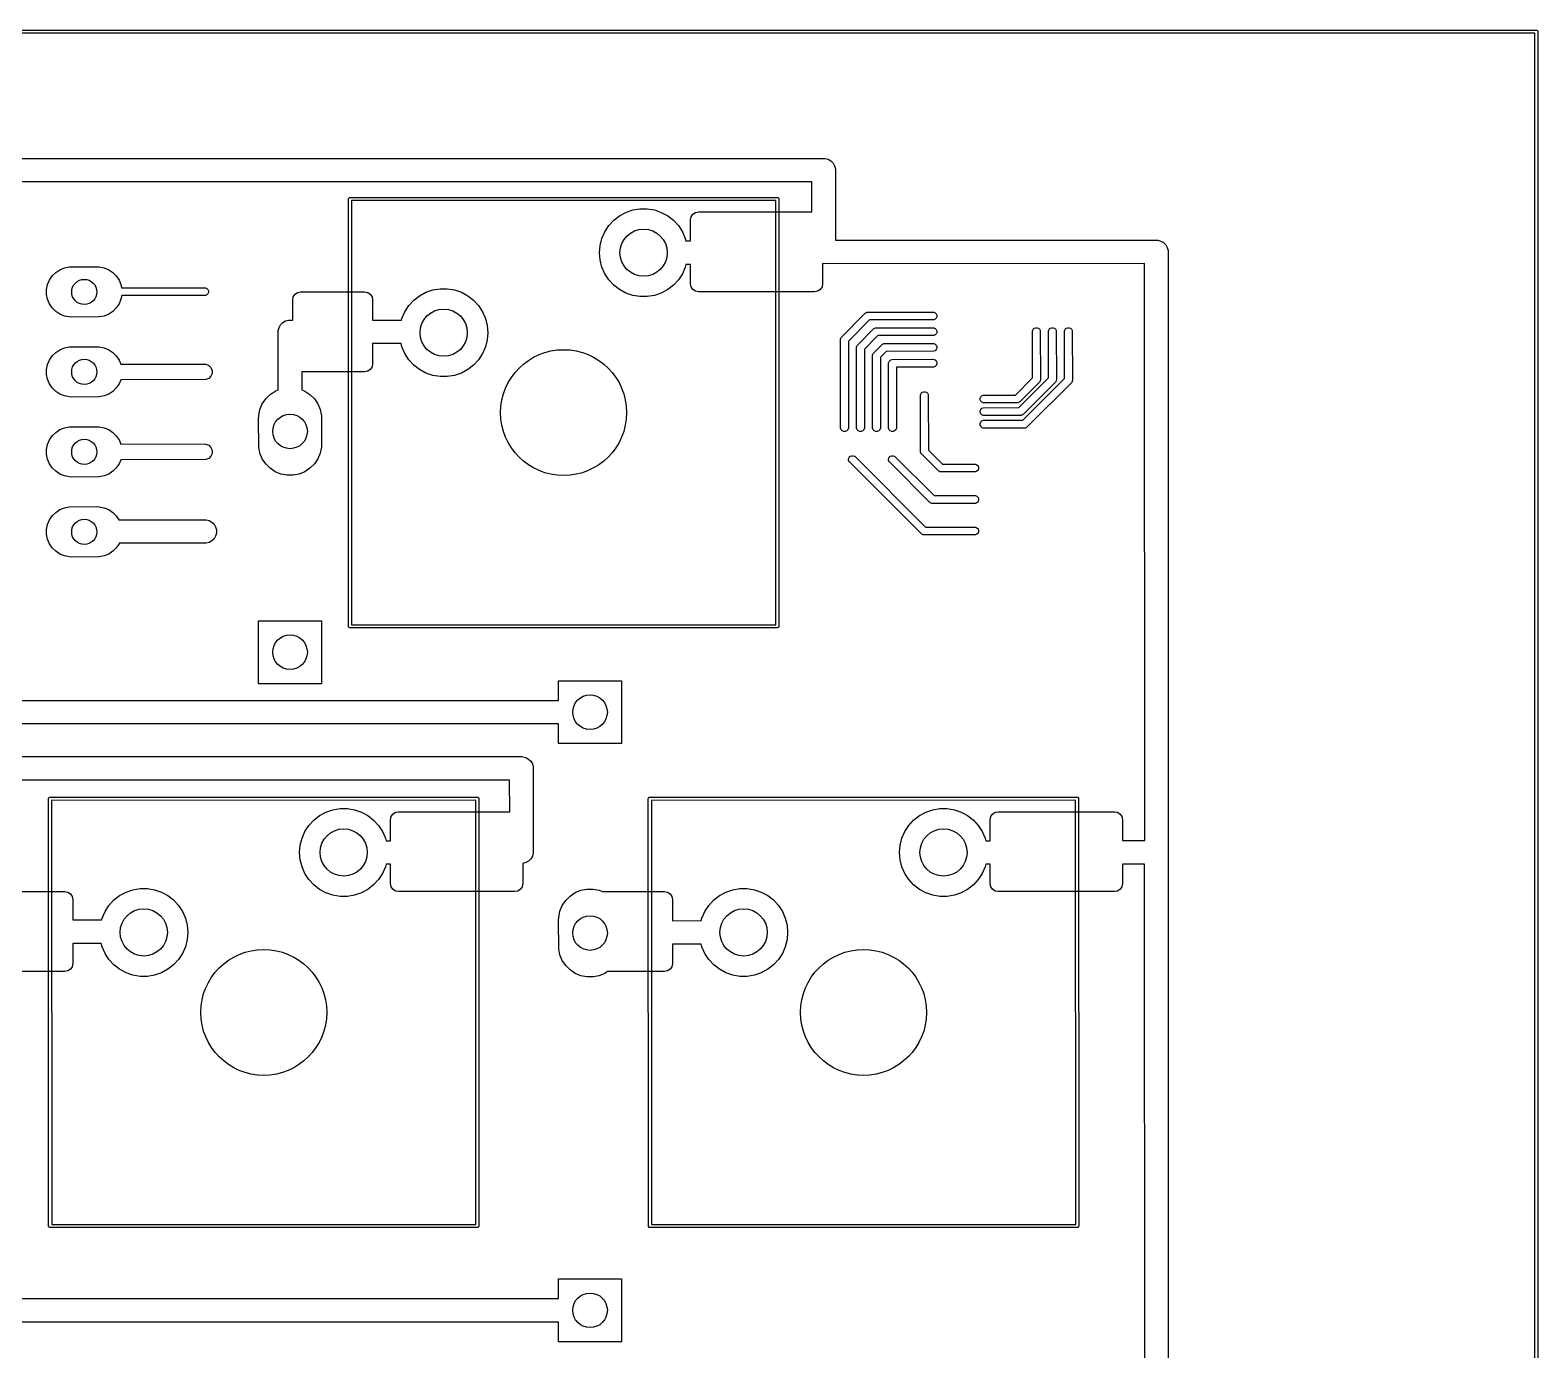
# Model space of a CAD drawing. Extents: x 12 to 499, y -206 to -17.
# Drawn here: x 451.4 to 499.29, y -58.76 to -16.84 of the extents above; entities that cross this region are included whole.
import ezdxf

# ---------------------------------------------------------------- set-up
doc = ezdxf.new("R2010")
doc.units = 0
doc.layers.add('BLACK', color=7, linetype='CONTINUOUS')

msp = doc.modelspace()

# ---------------------------------------------------------------- linework, layer by layer
at = {"layer": 'BLACK', "linetype": 'CONTINUOUS'}
for p, q in [((11.980866, -16.844806), (499.237, -16.841)), ((499.187, -16.937194), (12.046195, -16.940999)), ((499.190804, -206.25), (499.187, -16.937194)), ((499.237, -16.841), (499.256134, -16.844806)), ((499.256134, -16.844806), (499.283194, -16.871866)), ((499.283194, -16.871866), (499.287, -206.3)), ((438.457111, -20.918208), (476.606058, -20.915)), ((476.606058, -20.915), (476.655005, -20.918208)), ((476.655005, -20.918208), (476.749564, -20.943545)), ((476.749564, -20.943545), (476.834344, -20.992492)), ((476.834344, -20.992492), (476.903566, -21.061714)), ((476.903566, -21.061714), (476.952513, -21.146494)), ((476.952513, -21.146494), (476.97785, -21.241053)), ((476.97785, -21.241053), (476.980606, -23.51308)), ((476.231509, -21.661827), (438.878363, -21.664968)), ((476.232666, -22.615), (476.231509, -21.661827)), ((461.51094, -22.205), (461.514746, -22.185866)), ((461.514746, -35.794134), (461.51094, -22.205)), ((461.514746, -22.185866), (461.541806, -22.158806)), ((461.541806, -22.158806), (475.13094, -22.155)), ((475.080952, -22.251213), (461.607153, -22.254987)), ((461.607153, -22.254987), (461.610927, -35.728786)), ((475.084726, -35.725012), (475.080952, -22.251213)), ((475.13094, -22.155), (475.150074, -22.158806)), ((475.150074, -22.158806), (475.177134, -22.185866)), ((475.177134, -22.185866), (475.18094, -35.775)), ((469.781143, -23.050102), (469.937746, -22.879987)), ((469.937746, -22.879987), (470.120213, -22.737967)), ((470.120213, -22.737967), (470.323566, -22.627917)), ((470.323566, -22.627917), (470.54226, -22.55284)), ((470.54226, -22.55284), (470.770329, -22.514782)), ((470.770329, -22.514782), (471.001551, -22.514782)), ((471.001551, -22.514782), (471.22962, -22.55284)), ((471.22962, -22.55284), (471.448314, -22.627917)), ((471.448314, -22.627917), (471.651667, -22.737967)), ((471.651667, -22.737967), (471.834134, -22.879987)), ((471.834134, -22.879987), (471.990737, -23.050102)), ((472.37194, -22.869), (472.391275, -22.771798)), ((472.37194, -23.536853), (472.37194, -22.869)), ((472.391275, -22.771798), (472.446335, -22.689395)), ((472.446335, -22.689395), (472.528738, -22.634335)), ((472.528738, -22.634335), (472.62594, -22.615)), ((472.62594, -22.615), (476.232666, -22.615)), ((469.505034, -23.679568), (469.561796, -23.455421)), ((469.561796, -23.455421), (469.654677, -23.243674)), ((469.654677, -23.243674), (469.781143, -23.050102)), ((471.990737, -23.050102), (472.117203, -23.243674)), ((472.117203, -23.243674), (472.210084, -23.455421)), ((472.210084, -23.455421), (472.230737, -23.536977)), ((469.48594, -23.91), (469.505034, -23.679568)), ((469.505034, -24.140432), (469.48594, -23.91)), ((472.230737, -23.536977), (472.37194, -23.536853)), ((476.980606, -23.51308), (487.172, -23.51)), ((487.172, -23.51), (487.220947, -23.513208)), ((487.220947, -23.513208), (487.315506, -23.538545)), ((487.315506, -23.538545), (487.400286, -23.587492)), ((487.400286, -23.587492), (487.469508, -23.656714)), ((487.469508, -23.656714), (487.518455, -23.741494)), ((487.518455, -23.741494), (487.543792, -23.836053)), ((487.543792, -23.836053), (487.547, -42.96)), ((452.343883, -24.450463), (452.488772, -24.390448)), ((452.488772, -24.390448), (452.642586, -24.359852)), ((452.642586, -24.359852), (453.521, -24.356)), ((453.521, -24.356), (453.599414, -24.359852)), ((453.599414, -24.359852), (453.753228, -24.390448)), ((453.753228, -24.390448), (453.898117, -24.450463)), ((469.561796, -24.364579), (469.505034, -24.140432)), ((469.654677, -24.576326), (469.561796, -24.364579)), ((472.210084, -24.364579), (472.117203, -24.576326)), ((472.230536, -24.283813), (472.210084, -24.364579)), ((472.37194, -24.283688), (472.230536, -24.283813)), ((472.37194, -24.901), (472.37194, -24.283688)), ((476.606058, -24.26), (476.57194, -24.257763)), ((476.57194, -24.257763), (476.57194, -24.901)), ((486.797062, -24.25692), (476.606058, -24.26)), ((486.800136, -42.585175), (486.797062, -24.25692)), ((451.955448, -24.923772), (452.015463, -24.778883)), ((452.015463, -24.778883), (452.102592, -24.648485)), ((452.102592, -24.648485), (452.213485, -24.537592)), ((452.213485, -24.537592), (452.343883, -24.450463)), ((453.898117, -24.450463), (454.028515, -24.537592)), ((454.028515, -24.537592), (454.139408, -24.648485)), ((454.139408, -24.648485), (454.226537, -24.778883)), ((454.226537, -24.778883), (454.286552, -24.923772)), ((469.781143, -24.769898), (469.654677, -24.576326)), ((469.937746, -24.940013), (469.781143, -24.769898)), ((471.990737, -24.769898), (471.834134, -24.940013)), ((472.117203, -24.576326), (471.990737, -24.769898)), ((451.924852, -25.077586), (451.955448, -24.923772)), ((451.924852, -25.234414), (451.924852, -25.077586)), ((451.955448, -25.388228), (451.924852, -25.234414)), ((454.286552, -24.923772), (454.30622, -25.022651)), ((454.310017, -25.270262), (454.286552, -25.388228)), ((454.30622, -25.022651), (456.946, -25.021)), ((456.970386, -25.268598), (454.310017, -25.270262)), ((456.946, -25.021), (456.970386, -25.023402)), ((456.970386, -25.023402), (457.015446, -25.042066)), ((457.015446, -25.249934), (456.970386, -25.268598)), ((457.015446, -25.042066), (457.049934, -25.076554)), ((457.049934, -25.215446), (457.015446, -25.249934)), ((457.049934, -25.076554), (457.068598, -25.121614)), ((457.068598, -25.170386), (457.049934, -25.215446)), ((457.068598, -25.121614), (457.068598, -25.170386)), ((459.73994, -25.409), (459.759275, -25.311798)), ((459.759275, -25.311798), (459.814335, -25.229395)), ((459.814335, -25.229395), (459.896738, -25.174335)), ((459.896738, -25.174335), (459.99394, -25.155)), ((459.99394, -25.155), (462.02594, -25.155)), ((462.02594, -25.155), (462.123142, -25.174335)), ((462.123142, -25.174335), (462.205545, -25.229395)), ((462.205545, -25.229395), (462.260605, -25.311798)), ((462.260605, -25.311798), (462.27994, -25.409)), ((463.587746, -25.419987), (463.770213, -25.277967)), ((463.770213, -25.277967), (463.973566, -25.167917)), ((463.973566, -25.167917), (464.19226, -25.09284)), ((464.19226, -25.09284), (464.420329, -25.054782)), ((464.420329, -25.054782), (464.651551, -25.054782)), ((464.651551, -25.054782), (464.87962, -25.09284)), ((464.87962, -25.09284), (465.098314, -25.167917)), ((465.098314, -25.167917), (465.301667, -25.277967)), ((465.301667, -25.277967), (465.484134, -25.419987)), ((470.120213, -25.082033), (469.937746, -24.940013)), ((470.323566, -25.192083), (470.120213, -25.082033)), ((470.54226, -25.26716), (470.323566, -25.192083)), ((470.770329, -25.305218), (470.54226, -25.26716)), ((471.001551, -25.305218), (470.770329, -25.305218)), ((471.22962, -25.26716), (471.001551, -25.305218)), ((471.448314, -25.192083), (471.22962, -25.26716)), ((471.651667, -25.082033), (471.448314, -25.192083)), ((471.834134, -24.940013), (471.651667, -25.082033)), ((472.391275, -24.998202), (472.37194, -24.901)), ((472.446335, -25.080605), (472.391275, -24.998202)), ((472.528738, -25.135665), (472.446335, -25.080605)), ((472.62594, -25.155), (472.528738, -25.135665)), ((476.31794, -25.155), (472.62594, -25.155)), ((476.415142, -25.135665), (476.31794, -25.155)), ((476.497545, -25.080605), (476.415142, -25.135665)), ((476.552605, -24.998202), (476.497545, -25.080605)), ((476.57194, -24.901), (476.552605, -24.998202)), ((452.015463, -25.533117), (451.955448, -25.388228)), ((452.102592, -25.663515), (452.015463, -25.533117)), ((452.213485, -25.774408), (452.102592, -25.663515)), ((452.343883, -25.861537), (452.213485, -25.774408)), ((454.028515, -25.774408), (453.898117, -25.861537)), ((454.139408, -25.663515), (454.028515, -25.774408)), ((454.226537, -25.533117), (454.139408, -25.663515)), ((454.286552, -25.388228), (454.226537, -25.533117)), ((459.73994, -26.052904), (459.73994, -25.409)), ((462.27994, -25.409), (462.27994, -26.052024)), ((463.211796, -25.995421), (463.304677, -25.783674)), ((463.304677, -25.783674), (463.431143, -25.590102)), ((463.431143, -25.590102), (463.587746, -25.419987)), ((465.484134, -25.419987), (465.640737, -25.590102)), ((465.640737, -25.590102), (465.767203, -25.783674)), ((465.767203, -25.783674), (465.860084, -25.995421)), ((477.162292, -26.600327), (477.927612, -25.831612)), ((477.927612, -25.831612), (477.946548, -25.816071)), ((477.946548, -25.816071), (477.946554, -25.816066)), ((477.946554, -25.816066), (477.978415, -25.802868)), ((477.978415, -25.802868), (477.991613, -25.797402)), ((477.991613, -25.797402), (477.991614, -25.797402)), ((477.991614, -25.797402), (480.076, -25.795)), ((480.076, -25.795), (480.100386, -25.797402)), ((480.100386, -25.797402), (480.145446, -25.816066)), ((480.145446, -25.816066), (480.179934, -25.850554)), ((480.179934, -25.850554), (480.198598, -25.895614)), ((452.488772, -25.921552), (452.343883, -25.861537)), ((452.642586, -25.952148), (452.488772, -25.921552)), ((452.721, -25.956), (452.642586, -25.952148)), ((453.599414, -25.952148), (452.721, -25.956)), ((453.753228, -25.921552), (453.599414, -25.952148)), ((453.898117, -25.861537), (453.753228, -25.921552)), ((459.284148, -26.376053), (459.309485, -26.281494)), ((459.309485, -26.281494), (459.358432, -26.196714)), ((459.358432, -26.196714), (459.427654, -26.127492)), ((459.427654, -26.127492), (459.512434, -26.078545)), ((459.512434, -26.078545), (459.606993, -26.053208)), ((459.606993, -26.053208), (459.73994, -26.052904)), ((462.27994, -26.052024), (463.19767, -26.0512)), ((463.19767, -26.0512), (463.211796, -25.995421)), ((465.860084, -25.995421), (465.916846, -26.219568)), ((465.916846, -26.219568), (465.93594, -26.45)), ((478.06468, -26.044943), (477.388664, -26.723959)), ((477.670219, -26.8544), (478.189612, -26.331611)), ((480.100386, -26.042598), (478.06468, -26.044943)), ((478.189612, -26.331611), (478.208554, -26.316066)), ((478.208554, -26.316066), (478.253614, -26.297402)), ((478.253614, -26.297402), (480.076, -26.295)), ((480.076, -26.295), (480.100386, -26.297402)), ((480.145446, -26.023934), (480.100386, -26.042598)), ((480.100386, -26.297402), (480.145446, -26.316066)), ((480.179934, -25.989446), (480.145446, -26.023934)), ((480.145446, -26.316066), (480.179934, -26.350554)), ((480.198598, -25.944386), (480.179934, -25.989446)), ((480.198598, -25.895614), (480.198598, -25.944386)), ((483.258066, -26.346554), (483.292554, -26.312066)), ((483.292554, -26.312066), (483.337614, -26.293402)), ((483.337614, -26.293402), (483.386386, -26.293402)), ((483.386386, -26.293402), (483.431446, -26.312066)), ((483.431446, -26.312066), (483.465934, -26.346554)), ((483.766066, -26.346554), (483.800554, -26.312066)), ((483.800554, -26.312066), (483.845614, -26.293402)), ((483.845614, -26.293402), (483.894386, -26.293402)), ((483.894386, -26.293402), (483.939446, -26.312066)), ((483.939446, -26.312066), (483.973934, -26.346554)), ((484.274066, -26.346554), (484.308554, -26.312066)), ((484.308554, -26.312066), (484.353614, -26.293402)), ((484.353614, -26.293402), (484.402386, -26.293402)), ((484.402386, -26.293402), (484.447446, -26.312066)), ((484.447446, -26.312066), (484.481934, -26.346554)), ((459.28094, -26.425), (459.284148, -26.376053)), ((459.282776, -28.262389), (459.28094, -26.425)), ((463.184818, -26.798048), (462.27994, -26.79886)), ((462.27994, -26.79886), (462.27994, -27.441)), ((463.211796, -26.904579), (463.184818, -26.798048)), ((465.916846, -26.680432), (465.860084, -26.904579)), ((465.93594, -26.45), (465.916846, -26.680432)), ((477.141, -26.67), (477.143402, -26.645614)), ((477.143402, -29.488386), (477.141, -26.67)), ((477.143402, -26.645614), (477.162066, -26.600554)), ((477.162066, -26.600554), (477.162292, -26.600327)), ((477.388664, -26.723959), (477.391, -29.464)), ((478.326804, -26.544935), (477.896671, -26.97788)), ((480.100386, -26.542598), (478.326804, -26.544935)), ((478.470554, -26.816066), (478.505957, -26.801402)), ((478.505957, -26.801402), (478.515613, -26.797402)), ((478.515613, -26.797402), (478.515614, -26.797402)), ((478.515614, -26.797402), (480.076, -26.795)), ((480.076, -26.795), (480.100386, -26.797402)), ((480.145446, -26.523934), (480.100386, -26.542598)), ((480.100386, -26.797402), (480.145446, -26.816066)), ((480.179934, -26.489446), (480.145446, -26.523934)), ((480.179934, -26.350554), (480.198598, -26.395614)), ((480.198598, -26.444386), (480.179934, -26.489446)), ((480.198598, -26.395614), (480.198598, -26.444386)), ((483.237, -26.416), (483.239402, -26.391614)), ((483.23928, -27.886127), (483.237, -26.416)), ((483.239402, -26.391614), (483.258066, -26.346554)), ((483.465934, -26.346554), (483.484598, -26.391614)), ((483.484598, -26.391614), (483.487, -27.94)), ((483.745, -26.416), (483.747402, -26.391614)), ((483.74728, -27.886056), (483.745, -26.416)), ((483.747402, -26.391614), (483.766066, -26.346554)), ((483.973934, -26.346554), (483.992598, -26.391614)), ((483.992598, -26.391614), (483.995, -27.94)), ((484.253, -26.416), (484.255402, -26.391614)), ((484.255281, -27.905023), (484.253, -26.416)), ((484.255402, -26.391614), (484.274066, -26.346554)), ((484.481934, -26.346554), (484.500598, -26.391614)), ((484.500598, -26.391614), (484.503, -27.959)), ((452.015463, -27.318883), (452.102592, -27.188485)), ((452.102592, -27.188485), (452.213485, -27.077592)), ((452.213485, -27.077592), (452.343883, -26.990463)), ((452.343883, -26.990463), (452.488772, -26.930448)), ((452.488772, -26.930448), (452.642586, -26.899852)), ((452.642586, -26.899852), (453.521, -26.896)), ((453.521, -26.896), (453.599414, -26.899852)), ((453.599414, -26.899852), (453.753228, -26.930448)), ((453.753228, -26.930448), (453.898117, -26.990463)), ((453.898117, -26.990463), (454.028515, -27.077592)), ((454.028515, -27.077592), (454.139408, -27.188485)), ((454.139408, -27.188485), (454.226537, -27.318883)), ((463.304677, -27.116326), (463.211796, -26.904579)), ((463.431143, -27.309898), (463.304677, -27.116326)), ((465.767203, -27.116326), (465.640737, -27.309898)), ((465.860084, -26.904579), (465.767203, -27.116326)), ((477.649, -26.924), (477.651402, -26.899614)), ((477.651402, -29.488386), (477.649, -26.924)), ((477.651402, -26.899614), (477.670066, -26.854554)), ((477.670066, -26.854554), (477.670219, -26.8544)), ((477.896671, -26.97788), (477.899, -29.464)), ((478.157, -27.178), (478.159402, -27.153614)), ((478.159402, -29.488386), (478.157, -27.178)), ((478.159402, -27.153614), (478.178066, -27.108554)), ((478.178066, -27.108554), (478.178147, -27.108472)), ((478.178147, -27.108472), (478.451612, -26.831612)), ((478.589135, -27.044924), (478.404679, -27.231671)), ((478.404679, -27.231671), (478.407, -29.464)), ((478.451612, -26.831612), (478.470548, -26.816071)), ((478.470548, -26.816071), (478.470554, -26.816066)), ((480.100386, -27.042598), (478.589135, -27.044924)), ((480.145446, -27.023934), (480.100386, -27.042598)), ((480.145446, -26.816066), (480.179934, -26.850554)), ((480.179934, -26.989446), (480.145446, -27.023934)), ((480.179934, -26.850554), (480.198598, -26.895614)), ((480.198598, -26.944386), (480.179934, -26.989446)), ((480.198598, -26.895614), (480.198598, -26.944386)), ((451.924852, -27.617586), (451.955448, -27.463772)), ((451.924852, -27.774414), (451.924852, -27.617586)), ((451.955448, -27.463772), (452.015463, -27.318883)), ((454.226537, -27.318883), (454.280558, -27.449301)), ((454.280558, -27.449301), (456.936, -27.446)), ((456.936, -27.446), (456.984773, -27.450804)), ((456.984773, -27.450804), (457.074893, -27.488133)), ((457.074893, -27.488133), (457.143867, -27.557107)), ((457.143867, -27.557107), (457.181196, -27.647227)), ((457.181196, -27.744773), (457.143867, -27.834893)), ((457.181196, -27.647227), (457.181196, -27.744773)), ((462.02594, -27.695), (460.029051, -27.695)), ((460.029051, -27.695), (460.029617, -28.262602)), ((462.123142, -27.675665), (462.02594, -27.695)), ((462.205545, -27.620605), (462.123142, -27.675665)), ((462.260605, -27.538202), (462.205545, -27.620605)), ((462.27994, -27.441), (462.260605, -27.538202)), ((463.587746, -27.480013), (463.431143, -27.309898)), ((463.770213, -27.622033), (463.587746, -27.480013)), ((463.973566, -27.732083), (463.770213, -27.622033)), ((464.19226, -27.80716), (463.973566, -27.732083)), ((465.098314, -27.732083), (464.87962, -27.80716)), ((465.301667, -27.622033), (465.098314, -27.732083)), ((465.484134, -27.480013), (465.301667, -27.622033)), ((465.640737, -27.309898), (465.484134, -27.480013)), ((478.665, -27.432), (478.667402, -27.407614)), ((478.667402, -29.488386), (478.665, -27.432)), ((478.667402, -27.407614), (478.686066, -27.362554)), ((478.686066, -27.362554), (478.686075, -27.362544)), ((478.686075, -27.362544), (478.713612, -27.331611)), ((478.713612, -27.331611), (478.732554, -27.316066)), ((478.732554, -27.316066), (478.777614, -27.297402)), ((478.777614, -27.297402), (480.076, -27.295)), ((480.100386, -27.542598), (478.912758, -27.544795)), ((478.912758, -27.544795), (478.915, -29.464)), ((480.076, -27.295), (480.100386, -27.297402)), ((480.100386, -27.297402), (480.145446, -27.316066)), ((480.145446, -27.523934), (480.100386, -27.542598)), ((480.145446, -27.316066), (480.179934, -27.350554)), ((480.179934, -27.489446), (480.145446, -27.523934)), ((480.179934, -27.350554), (480.198598, -27.395614)), ((480.198598, -27.444386), (480.179934, -27.489446)), ((480.198598, -27.395614), (480.198598, -27.444386)), ((451.955448, -27.928228), (451.924852, -27.774414)), ((452.015463, -28.073117), (451.955448, -27.928228)), ((452.102592, -28.203515), (452.015463, -28.073117)), ((452.213485, -28.314408), (452.102592, -28.203515)), ((454.139408, -28.203515), (454.028515, -28.314408)), ((454.226537, -28.073117), (454.139408, -28.203515)), ((454.279787, -27.944559), (454.226537, -28.073117)), ((456.984773, -27.941196), (454.279787, -27.944559)), ((457.074893, -27.903867), (456.984773, -27.941196)), ((457.143867, -27.834893), (457.074893, -27.903867)), ((464.420329, -27.845218), (464.19226, -27.80716)), ((464.651551, -27.845218), (464.420329, -27.845218)), ((464.87962, -27.80716), (464.651551, -27.845218)), ((482.697215, -28.431109), (483.23928, -27.886127)), ((482.805339, -28.831099), (483.74728, -27.886056)), ((483.465934, -28.009446), (482.834388, -28.644388)), ((482.932398, -29.231089), (484.255281, -27.905023)), ((483.973629, -28.00975), (482.942388, -29.044388)), ((484.481933, -28.028447), (483.069388, -29.444388)), ((483.484598, -27.964386), (483.465934, -28.009446)), ((483.487, -27.94), (483.484598, -27.964386)), ((483.973934, -28.009446), (483.973629, -28.00975)), ((483.992598, -27.964386), (483.973934, -28.009446)), ((483.995, -27.94), (483.992598, -27.964386)), ((484.481934, -28.028446), (484.481933, -28.028447)), ((484.492866, -28.002051), (484.481934, -28.028446)), ((484.500598, -27.983387), (484.492866, -28.002051)), ((484.503, -27.959), (484.500598, -27.983386)), ((484.500598, -27.983386), (484.500598, -27.983387)), ((452.343883, -28.401537), (452.213485, -28.314408)), ((452.488772, -28.461552), (452.343883, -28.401537)), ((452.642586, -28.492148), (452.488772, -28.461552)), ((452.721, -28.496), (452.642586, -28.492148)), ((453.599414, -28.492148), (452.721, -28.496)), ((453.753228, -28.461552), (453.599414, -28.492148)), ((453.898117, -28.401537), (453.753228, -28.461552)), ((454.028515, -28.314408), (453.898117, -28.401537)), ((458.699, -28.894715), (458.774019, -28.713603)), ((458.774019, -28.713603), (458.88293, -28.550607)), ((458.88293, -28.550607), (459.021547, -28.41199)), ((459.021547, -28.41199), (459.184543, -28.303079)), ((459.184543, -28.303079), (459.282776, -28.262389)), ((460.029617, -28.262602), (460.127337, -28.303079)), ((460.127337, -28.303079), (460.290333, -28.41199)), ((460.290333, -28.41199), (460.42895, -28.550607)), ((460.42895, -28.550607), (460.537861, -28.713603)), ((460.537861, -28.713603), (460.61288, -28.894715)), ((479.681, -28.448), (479.683402, -28.423614)), ((479.683402, -30.250386), (479.681, -28.448)), ((479.683402, -28.423614), (479.702066, -28.378554)), ((479.702066, -28.378554), (479.736554, -28.344066)), ((479.736554, -28.344066), (479.781614, -28.325402)), ((479.781614, -28.325402), (479.830386, -28.325402)), ((479.830386, -28.325402), (479.875446, -28.344066)), ((479.875446, -28.344066), (479.909934, -28.378554)), ((479.909934, -28.378554), (479.928598, -28.423614)), ((479.928598, -28.423614), (479.930934, -30.177208)), ((481.575402, -28.531614), (481.594066, -28.486554)), ((481.575402, -28.580386), (481.575402, -28.531614)), ((481.594066, -28.625446), (481.575402, -28.580386)), ((481.594066, -28.486554), (481.628554, -28.452066)), ((481.628554, -28.659934), (481.594066, -28.625446)), ((481.628554, -28.452066), (481.673614, -28.433402)), ((481.673614, -28.678598), (481.628554, -28.659934)), ((481.673614, -28.433402), (482.697215, -28.431109)), ((481.698, -28.681), (481.673614, -28.678598)), ((482.770386, -28.678598), (481.698, -28.681)), ((482.770387, -28.678598), (482.770386, -28.678598)), ((482.783584, -28.673131), (482.770387, -28.678598)), ((482.815446, -28.659934), (482.783584, -28.673131)), ((482.815451, -28.659928), (482.815446, -28.659934)), ((482.834388, -28.644388), (482.815451, -28.659928)), ((458.65594, -29.185), (458.660755, -29.086983)), ((458.660755, -30.083017), (458.65594, -29.185)), ((458.660755, -29.086983), (458.699, -28.894715)), ((460.61288, -28.894715), (460.651125, -29.086983)), ((460.651125, -29.086983), (460.65594, -29.985)), ((481.575402, -28.931614), (481.594066, -28.886554)), ((481.575402, -28.980386), (481.575402, -28.931614)), ((481.594066, -29.025446), (481.575402, -28.980386)), ((481.594066, -28.886554), (481.628554, -28.852066)), ((481.628554, -29.059934), (481.594066, -29.025446)), ((481.628554, -28.852066), (481.673614, -28.833402)), ((481.673614, -29.078598), (481.628554, -29.059934)), ((481.673614, -28.833402), (482.805339, -28.831099)), ((481.698, -29.081), (481.673614, -29.078598)), ((482.878386, -29.078598), (481.698, -29.081)), ((482.878387, -29.078598), (482.878386, -29.078598)), ((482.891584, -29.073131), (482.878387, -29.078598)), ((482.923446, -29.059934), (482.891584, -29.073131)), ((482.923451, -29.059928), (482.923446, -29.059934)), ((482.942388, -29.044388), (482.923451, -29.059928)), ((452.102592, -29.728485), (452.213485, -29.617592)), ((452.213485, -29.617592), (452.343883, -29.530463)), ((452.343883, -29.530463), (452.488772, -29.470448)), ((452.488772, -29.470448), (452.642586, -29.439852)), ((452.642586, -29.439852), (453.521, -29.436)), ((453.521, -29.436), (453.599414, -29.439852)), ((453.599414, -29.439852), (453.753228, -29.470448)), ((453.753228, -29.470448), (453.898117, -29.530463)), ((453.898117, -29.530463), (454.028515, -29.617592)), ((454.028515, -29.617592), (454.139408, -29.728485)), ((477.162066, -29.533446), (477.143402, -29.488386)), ((477.196554, -29.567934), (477.162066, -29.533446)), ((477.241614, -29.586598), (477.196554, -29.567934)), ((477.290386, -29.586598), (477.241614, -29.586598)), ((477.335446, -29.567934), (477.290386, -29.586598)), ((477.369934, -29.533446), (477.335446, -29.567934)), ((477.388598, -29.488386), (477.369934, -29.533446)), ((477.391, -29.464), (477.388598, -29.488386)), ((477.670066, -29.533446), (477.651402, -29.488386)), ((477.704554, -29.567934), (477.670066, -29.533446)), ((477.749614, -29.586598), (477.704554, -29.567934)), ((477.798386, -29.586598), (477.749614, -29.586598)), ((477.843446, -29.567934), (477.798386, -29.586598)), ((477.877934, -29.533446), (477.843446, -29.567934)), ((477.896598, -29.488386), (477.877934, -29.533446)), ((477.899, -29.464), (477.896598, -29.488386)), ((478.178066, -29.533446), (478.159402, -29.488386)), ((478.212554, -29.567934), (478.178066, -29.533446)), ((478.257614, -29.586598), (478.212554, -29.567934)), ((478.306386, -29.586598), (478.257614, -29.586598)), ((478.351446, -29.567934), (478.306386, -29.586598)), ((478.385934, -29.533446), (478.351446, -29.567934)), ((478.404598, -29.488386), (478.385934, -29.533446)), ((478.407, -29.464), (478.404598, -29.488386)), ((478.686066, -29.533446), (478.667402, -29.488386)), ((478.720554, -29.567934), (478.686066, -29.533446)), ((478.765614, -29.586598), (478.720554, -29.567934)), ((478.814386, -29.586598), (478.765614, -29.586598)), ((478.859446, -29.567934), (478.814386, -29.586598)), ((478.893934, -29.533446), (478.859446, -29.567934)), ((478.912598, -29.488386), (478.893934, -29.533446)), ((478.915, -29.464), (478.912598, -29.488386)), ((481.575402, -29.331614), (481.594066, -29.286554)), ((481.575402, -29.380386), (481.575402, -29.331614)), ((481.594066, -29.425446), (481.575402, -29.380386)), ((481.594066, -29.286554), (481.628554, -29.252066)), ((481.628554, -29.459934), (481.594066, -29.425446)), ((481.628554, -29.252066), (481.673614, -29.233402)), ((481.673614, -29.478598), (481.628554, -29.459934)), ((481.673614, -29.233402), (482.932398, -29.231089)), ((481.698, -29.481), (481.673614, -29.478598)), ((483.005386, -29.478598), (481.698, -29.481)), ((483.005387, -29.478598), (483.005386, -29.478598)), ((483.025062, -29.470448), (483.005387, -29.478598)), ((483.050446, -29.459934), (483.025062, -29.470448)), ((483.050451, -29.459928), (483.050446, -29.459934)), ((483.069388, -29.444388), (483.050451, -29.459928)), ((451.924852, -30.157586), (451.955448, -30.003772)), ((451.924852, -30.314414), (451.924852, -30.157586)), ((451.955448, -30.003772), (452.015463, -29.858883)), ((452.015463, -29.858883), (452.102592, -29.728485)), ((454.139408, -29.728485), (454.226537, -29.858883)), ((454.226537, -29.858883), (454.280558, -29.989301)), ((454.280558, -29.989301), (456.936, -29.986)), ((456.936, -29.986), (456.984773, -29.990804)), ((456.984773, -29.990804), (457.074893, -30.028133)), ((457.074893, -30.028133), (457.143867, -30.097107)), ((457.143867, -30.097107), (457.181196, -30.187227)), ((458.699, -30.275285), (458.660755, -30.083017)), ((460.651125, -30.083017), (460.61288, -30.275285)), ((460.65594, -29.985), (460.651125, -30.083017)), ((451.955448, -30.468228), (451.924852, -30.314414)), ((452.015463, -30.613117), (451.955448, -30.468228)), ((452.102592, -30.743515), (452.015463, -30.613117)), ((454.226537, -30.613117), (454.139408, -30.743515)), ((454.279787, -30.484559), (454.226537, -30.613117)), ((456.984773, -30.481196), (454.279787, -30.484559)), ((457.074893, -30.443867), (456.984773, -30.481196)), ((457.143867, -30.374893), (457.074893, -30.443867)), ((457.181196, -30.284773), (457.143867, -30.374893)), ((457.181196, -30.187227), (457.181196, -30.284773)), ((458.774019, -30.456397), (458.699, -30.275285)), ((458.88293, -30.619393), (458.774019, -30.456397)), ((459.021547, -30.75801), (458.88293, -30.619393)), ((460.42895, -30.619393), (460.290333, -30.75801)), ((460.537861, -30.456397), (460.42895, -30.619393)), ((460.61288, -30.275285), (460.537861, -30.456397)), ((477.397402, -30.455613), (477.416067, -30.410554)), ((477.397402, -30.504387), (477.397402, -30.455613)), ((477.416067, -30.549446), (477.397402, -30.504387)), ((477.416067, -30.410554), (477.450554, -30.376067)), ((477.431612, -30.568388), (477.416067, -30.549446)), ((479.720554, -32.853934), (477.431612, -30.568388)), ((477.450554, -30.376067), (477.495613, -30.357402)), ((477.495613, -30.357402), (477.544387, -30.357402)), ((477.544387, -30.357402), (477.589446, -30.376067)), ((477.589446, -30.376067), (479.844012, -32.627287)), ((478.667402, -30.455613), (478.686067, -30.410554)), ((478.667402, -30.504387), (478.667402, -30.455613)), ((478.686067, -30.549446), (478.667402, -30.504387)), ((478.686067, -30.410554), (478.720554, -30.376067)), ((478.701612, -30.568388), (478.686067, -30.549446)), ((479.990553, -31.853933), (478.701612, -30.568388)), ((478.720554, -30.376067), (478.765613, -30.357402)), ((478.765613, -30.357402), (478.814387, -30.357402)), ((478.814387, -30.357402), (478.859446, -30.376067)), ((478.859446, -30.376067), (480.11395, -31.627264)), ((479.702066, -30.295446), (479.683402, -30.250386)), ((479.702071, -30.295451), (479.702066, -30.295446)), ((479.717612, -30.314388), (479.702071, -30.295451)), ((480.260394, -30.853774), (479.717612, -30.314388)), ((479.930934, -30.177208), (480.38379, -30.627231)), ((480.38379, -30.627231), (481.404, -30.625)), ((481.404, -30.625), (481.428386, -30.627402)), ((481.428386, -30.627402), (481.473446, -30.646066)), ((481.473446, -30.646066), (481.507934, -30.680554)), ((452.213485, -30.854408), (452.102592, -30.743515)), ((452.343883, -30.941537), (452.213485, -30.854408)), ((452.488772, -31.001552), (452.343883, -30.941537)), ((452.642586, -31.032148), (452.488772, -31.001552)), ((452.721, -31.036), (452.642586, -31.032148)), ((453.599414, -31.032148), (452.721, -31.036)), ((453.753228, -31.001552), (453.599414, -31.032148)), ((453.898117, -30.941537), (453.753228, -31.001552)), ((454.028515, -30.854408), (453.898117, -30.941537)), ((454.139408, -30.743515), (454.028515, -30.854408)), ((459.184543, -30.866921), (459.021547, -30.75801)), ((459.365655, -30.94194), (459.184543, -30.866921)), ((459.557923, -30.980185), (459.365655, -30.94194)), ((459.753957, -30.980185), (459.557923, -30.980185)), ((459.946225, -30.94194), (459.753957, -30.980185)), ((460.127337, -30.866921), (459.946225, -30.94194)), ((460.290333, -30.75801), (460.127337, -30.866921)), ((480.260554, -30.853934), (480.260394, -30.853774)), ((480.291908, -30.866921), (480.260554, -30.853934)), ((480.305613, -30.872598), (480.291908, -30.866921)), ((480.305614, -30.872598), (480.305613, -30.872598)), ((480.33, -30.875), (480.305614, -30.872598)), ((481.428386, -30.872598), (480.33, -30.875)), ((481.473446, -30.853934), (481.428386, -30.872598)), ((481.507934, -30.819446), (481.473446, -30.853934)), ((481.507934, -30.680554), (481.526598, -30.725614)), ((481.526598, -30.774386), (481.507934, -30.819446)), ((481.526598, -30.725614), (481.526598, -30.774386)), ((452.213485, -32.157592), (452.343883, -32.070463)), ((452.343883, -32.070463), (452.488772, -32.010448)), ((452.488772, -32.010448), (452.642586, -31.979852)), ((452.642586, -31.979852), (453.521, -31.976)), ((453.521, -31.976), (453.599414, -31.979852)), ((453.599414, -31.979852), (453.753228, -32.010448)), ((453.753228, -32.010448), (453.898117, -32.070463)), ((453.898117, -32.070463), (454.028515, -32.157592)), ((479.990554, -31.853934), (479.990553, -31.853933)), ((480.016949, -31.864866), (479.990554, -31.853934)), ((480.035613, -31.872598), (480.016949, -31.864866)), ((480.035614, -31.872598), (480.035613, -31.872598)), ((480.06, -31.875), (480.035614, -31.872598)), ((481.428386, -31.872598), (480.06, -31.875)), ((480.11395, -31.627264), (481.404, -31.625)), ((481.404, -31.625), (481.428386, -31.627402)), ((481.428386, -31.627402), (481.473446, -31.646066)), ((481.473446, -31.853934), (481.428386, -31.872598)), ((481.473446, -31.646066), (481.507934, -31.680554)), ((481.507934, -31.819446), (481.473446, -31.853934)), ((481.507934, -31.680554), (481.526598, -31.725614)), ((481.526598, -31.774386), (481.507934, -31.819446)), ((481.526598, -31.725614), (481.526598, -31.774386)), ((451.924852, -32.697586), (451.955448, -32.543772)), ((451.955448, -32.543772), (452.015463, -32.398883)), ((452.015463, -32.398883), (452.102592, -32.268485)), ((452.102592, -32.268485), (452.213485, -32.157592)), ((454.028515, -32.157592), (454.139408, -32.268485)), ((454.139408, -32.268485), (454.22278, -32.39326)), ((454.22278, -32.39326), (456.946, -32.391)), ((456.946, -32.391), (456.994947, -32.394208)), ((456.994947, -32.394208), (457.089506, -32.419545)), ((457.089506, -32.419545), (457.174286, -32.468492)), ((457.174286, -32.468492), (457.243508, -32.537714)), ((457.243508, -32.537714), (457.292455, -32.622494)), ((451.924852, -32.854414), (451.924852, -32.697586)), ((451.955448, -33.008228), (451.924852, -32.854414)), ((452.015463, -33.153117), (451.955448, -33.008228)), ((457.243508, -32.994286), (457.174286, -33.063508)), ((457.292455, -32.909506), (457.243508, -32.994286)), ((457.292455, -32.622494), (457.317792, -32.717053)), ((457.317792, -32.814947), (457.292455, -32.909506)), ((457.317792, -32.717053), (457.317792, -32.814947)), ((479.765613, -32.872598), (479.720554, -32.853934)), ((479.765614, -32.872598), (479.765613, -32.872598)), ((479.79, -32.875), (479.765614, -32.872598)), ((481.428386, -32.872598), (479.79, -32.875)), ((479.844012, -32.627287), (481.404, -32.625)), ((481.404, -32.625), (481.428386, -32.627402)), ((481.428386, -32.627402), (481.473446, -32.646066)), ((481.473446, -32.853934), (481.428386, -32.872598)), ((481.473446, -32.646066), (481.507934, -32.680554)), ((481.507934, -32.819446), (481.473446, -32.853934)), ((481.507934, -32.680554), (481.526598, -32.725614)), ((481.526598, -32.774386), (481.507934, -32.819446)), ((481.526598, -32.725614), (481.526598, -32.774386)), ((452.102592, -33.283515), (452.015463, -33.153117)), ((452.213485, -33.394408), (452.102592, -33.283515)), ((452.343883, -33.481537), (452.213485, -33.394408)), ((452.488772, -33.541552), (452.343883, -33.481537)), ((453.898117, -33.481537), (453.753228, -33.541552)), ((454.028515, -33.394408), (453.898117, -33.481537)), ((454.139408, -33.283515), (454.028515, -33.394408)), ((454.226537, -33.153117), (454.139408, -33.283515)), ((454.231934, -33.140085), (454.226537, -33.153117)), ((456.994947, -33.137792), (454.231934, -33.140085)), ((457.089506, -33.112455), (456.994947, -33.137792)), ((457.174286, -33.063508), (457.089506, -33.112455)), ((452.642586, -33.572148), (452.488772, -33.541552)), ((452.721, -33.576), (452.642586, -33.572148)), ((453.599414, -33.572148), (452.721, -33.576)), ((453.753228, -33.541552), (453.599414, -33.572148)), ((458.65594, -37.6), (458.65594, -35.6)), ((458.65594, -35.6), (460.65594, -35.6)), ((460.65594, -35.6), (460.65594, -37.6)), ((461.541806, -35.821194), (461.514746, -35.794134)), ((461.56094, -35.825), (461.541806, -35.821194)), ((475.150074, -35.821194), (461.56094, -35.825)), ((461.610927, -35.728786), (475.084726, -35.725012)), ((475.177134, -35.794134), (475.150074, -35.821194)), ((475.18094, -35.775), (475.177134, -35.794134)), ((460.65594, -37.6), (458.65594, -37.6)), ((468.184058, -38.129467), (468.184058, -37.5044)), ((468.184058, -37.5044), (470.184058, -37.5044)), ((470.184058, -37.5044), (470.184058, -39.5044)), ((422.432058, -38.132537), (468.184058, -38.129467)), ((468.184058, -38.876262), (422.432058, -38.879332)), ((468.184058, -39.5044), (468.184058, -38.876262)), ((470.184058, -39.5044), (468.184058, -39.5044)), ((438.457111, -39.918208), (467.006058, -39.915)), ((467.006058, -39.915), (467.055005, -39.918208)), ((467.055005, -39.918208), (467.149564, -39.943545)), ((467.149564, -39.943545), (467.234344, -39.992492)), ((467.234344, -39.992492), (467.303566, -40.061714)), ((467.303566, -40.061714), (467.352513, -40.146494)), ((467.352513, -40.146494), (467.37785, -40.241053)), ((466.6315, -40.661839), (438.87835, -40.664958)), ((466.632695, -41.664997), (466.6315, -40.661839)), ((467.37785, -40.241053), (467.381058, -42.934997)), ((451.98592, -41.254997), (451.989726, -41.235863)), ((451.989726, -54.844131), (451.98592, -41.254997)), ((451.989726, -41.235863), (452.016786, -41.208803)), ((452.016786, -41.208803), (465.60592, -41.204997)), ((465.555932, -41.30121), (452.082133, -41.304984)), ((452.082133, -41.304984), (452.085907, -54.778783)), ((460.798546, -41.677914), (461.01724, -41.602837)), ((461.01724, -41.602837), (461.245309, -41.564779)), ((461.245309, -41.564779), (461.476531, -41.564779)), ((461.476531, -41.564779), (461.7046, -41.602837)), ((461.7046, -41.602837), (461.923294, -41.677914)), ((465.559706, -54.775009), (465.555932, -41.30121)), ((465.60592, -41.204997), (465.625054, -41.208803)), ((465.625054, -41.208803), (465.652114, -41.235863)), ((465.652114, -41.235863), (465.65592, -54.824997)), ((471.03591, -41.254997), (471.039716, -41.235863)), ((471.039716, -54.844131), (471.03591, -41.254997)), ((471.039716, -41.235863), (471.066776, -41.208803)), ((471.066776, -41.208803), (484.65591, -41.204997)), ((484.605922, -41.30121), (471.132123, -41.304984)), ((471.132123, -41.304984), (471.135897, -54.778783)), ((479.848536, -41.677914), (480.06723, -41.602837)), ((480.06723, -41.602837), (480.295299, -41.564779)), ((480.295299, -41.564779), (480.526521, -41.564779)), ((480.526521, -41.564779), (480.75459, -41.602837)), ((480.75459, -41.602837), (480.973284, -41.677914)), ((484.609696, -54.775009), (484.605922, -41.30121)), ((484.65591, -41.204997), (484.675044, -41.208803)), ((484.675044, -41.208803), (484.702104, -41.235863)), ((484.702104, -41.235863), (484.70591, -54.824997)), ((460.129657, -42.293671), (460.256123, -42.100099)), ((460.256123, -42.100099), (460.412726, -41.929984)), ((460.412726, -41.929984), (460.595193, -41.787964)), ((460.595193, -41.787964), (460.798546, -41.677914)), ((461.923294, -41.677914), (462.126647, -41.787964)), ((462.126647, -41.787964), (462.309114, -41.929984)), ((462.309114, -41.929984), (462.465717, -42.100099)), ((462.465717, -42.100099), (462.592183, -42.293671)), ((462.84692, -41.918997), (462.866255, -41.821795)), ((462.84692, -42.58685), (462.84692, -41.918997)), ((462.866255, -41.821795), (462.921315, -41.739392)), ((462.921315, -41.739392), (463.003718, -41.684332)), ((463.003718, -41.684332), (463.10092, -41.664997)), ((463.10092, -41.664997), (466.632695, -41.664997)), ((479.179647, -42.293671), (479.306113, -42.100099)), ((479.306113, -42.100099), (479.462716, -41.929984)), ((479.462716, -41.929984), (479.645183, -41.787964)), ((479.645183, -41.787964), (479.848536, -41.677914)), ((480.973284, -41.677914), (481.176637, -41.787964)), ((481.176637, -41.787964), (481.359104, -41.929984)), ((481.359104, -41.929984), (481.515707, -42.100099)), ((481.515707, -42.100099), (481.642173, -42.293671)), ((481.89691, -41.918997), (481.916245, -41.821795)), ((481.89691, -42.587484), (481.89691, -41.918997)), ((481.916245, -41.821795), (481.971305, -41.739392)), ((481.971305, -41.739392), (482.053708, -41.684332)), ((482.053708, -41.684332), (482.15091, -41.664997)), ((482.15091, -41.664997), (485.84291, -41.664997)), ((485.84291, -41.664997), (485.940112, -41.684332)), ((485.940112, -41.684332), (486.022515, -41.739392)), ((486.022515, -41.739392), (486.077575, -41.821795)), ((486.077575, -41.821795), (486.09691, -41.918997)), ((486.09691, -41.918997), (486.09691, -42.585506)), ((459.980014, -42.729565), (460.036776, -42.505418)), ((460.036776, -42.505418), (460.129657, -42.293671)), ((462.592183, -42.293671), (462.685064, -42.505418)), ((462.685064, -42.505418), (462.705717, -42.586974)), ((462.705717, -42.586974), (462.84692, -42.58685)), ((479.030004, -42.729565), (479.086766, -42.505418)), ((479.086766, -42.505418), (479.179647, -42.293671)), ((481.642173, -42.293671), (481.735054, -42.505418)), ((481.735054, -42.505418), (481.755853, -42.587551)), ((481.755853, -42.587551), (481.89691, -42.587484)), ((486.09691, -42.585506), (486.800136, -42.585175)), ((459.96092, -42.959997), (459.980014, -42.729565)), ((459.980014, -43.190429), (459.96092, -42.959997)), ((467.352513, -43.078503), (467.303566, -43.163283)), ((467.37785, -42.983944), (467.352513, -43.078503)), ((467.381058, -42.934997), (467.37785, -42.983944)), ((479.01091, -42.959997), (479.030004, -42.729565)), ((479.030004, -43.190429), (479.01091, -42.959997)), ((487.547, -42.96), (487.543808, -43.008689)), ((487.543808, -43.008689), (487.547, -61.468)), ((460.036776, -43.414576), (459.980014, -43.190429)), ((460.129657, -43.626323), (460.036776, -43.414576)), ((462.685064, -43.414576), (462.592183, -43.626323)), ((462.705516, -43.33381), (462.685064, -43.414576)), ((462.84692, -43.333685), (462.705516, -43.33381)), ((462.84692, -43.950997), (462.84692, -43.333685)), ((467.055005, -43.306789), (467.04692, -43.306801)), ((467.04692, -43.306801), (467.04692, -43.950997)), ((467.149564, -43.281452), (467.055005, -43.306789)), ((467.234344, -43.232505), (467.149564, -43.281452)), ((467.303566, -43.163283), (467.234344, -43.232505)), ((479.086766, -43.414576), (479.030004, -43.190429)), ((479.179647, -43.626323), (479.086766, -43.414576)), ((481.735054, -43.414576), (481.642173, -43.626323)), ((481.755365, -43.334366), (481.735054, -43.414576)), ((481.89691, -43.334299), (481.755365, -43.334366)), ((481.89691, -43.950997), (481.89691, -43.334299)), ((486.797064, -43.331991), (486.09691, -43.332321)), ((486.09691, -43.332321), (486.09691, -43.950997)), ((486.800191, -61.41931), (486.797064, -43.331991)), ((460.256123, -43.819895), (460.129657, -43.626323)), ((460.412726, -43.99001), (460.256123, -43.819895)), ((460.595193, -44.13203), (460.412726, -43.99001)), ((462.309114, -43.99001), (462.126647, -44.13203)), ((462.465717, -43.819895), (462.309114, -43.99001)), ((462.592183, -43.626323), (462.465717, -43.819895)), ((462.866255, -44.048199), (462.84692, -43.950997)), ((462.921315, -44.130602), (462.866255, -44.048199)), ((467.027585, -44.048199), (466.972525, -44.130602)), ((467.04692, -43.950997), (467.027585, -44.048199)), ((479.306113, -43.819895), (479.179647, -43.626323)), ((479.462716, -43.99001), (479.306113, -43.819895)), ((479.645183, -44.13203), (479.462716, -43.99001)), ((481.359104, -43.99001), (481.176637, -44.13203)), ((481.515707, -43.819895), (481.359104, -43.99001)), ((481.642173, -43.626323), (481.515707, -43.819895)), ((481.916245, -44.048199), (481.89691, -43.950997)), ((481.971305, -44.130602), (481.916245, -44.048199)), ((486.077575, -44.048199), (486.022515, -44.130602)), ((486.09691, -43.950997), (486.077575, -44.048199)), ((450.46892, -44.204997), (452.50092, -44.204997)), ((452.50092, -44.204997), (452.598122, -44.224332)), ((452.598122, -44.224332), (452.680525, -44.279392)), ((452.680525, -44.279392), (452.735585, -44.361795)), ((452.735585, -44.361795), (452.75492, -44.458997)), ((452.75492, -44.458997), (452.75492, -45.102021)), ((453.906123, -44.640099), (454.062726, -44.469984)), ((454.062726, -44.469984), (454.245193, -44.327964)), ((454.245193, -44.327964), (454.448546, -44.217914)), ((454.448546, -44.217914), (454.66724, -44.142837)), ((454.66724, -44.142837), (454.895309, -44.104779)), ((454.895309, -44.104779), (455.126531, -44.104779)), ((455.126531, -44.104779), (455.3546, -44.142837)), ((455.3546, -44.142837), (455.573294, -44.217914)), ((455.573294, -44.217914), (455.776647, -44.327964)), ((455.776647, -44.327964), (455.959114, -44.469984)), ((455.959114, -44.469984), (456.115717, -44.640099)), ((460.798546, -44.24208), (460.595193, -44.13203)), ((461.01724, -44.317157), (460.798546, -44.24208)), ((461.245309, -44.355215), (461.01724, -44.317157)), ((461.476531, -44.355215), (461.245309, -44.355215)), ((461.7046, -44.317157), (461.476531, -44.355215)), ((461.923294, -44.24208), (461.7046, -44.317157)), ((462.126647, -44.13203), (461.923294, -44.24208)), ((463.003718, -44.185662), (462.921315, -44.130602)), ((463.10092, -44.204997), (463.003718, -44.185662)), ((466.79292, -44.204997), (463.10092, -44.204997)), ((466.890122, -44.185662), (466.79292, -44.204997)), ((466.972525, -44.130602), (466.890122, -44.185662)), ((468.302137, -44.648003), (468.411048, -44.485007)), ((468.411048, -44.485007), (468.549665, -44.34639)), ((468.549665, -44.34639), (468.712661, -44.237479)), ((468.712661, -44.237479), (468.893773, -44.16246)), ((468.893773, -44.16246), (469.086041, -44.124215)), ((469.086041, -44.124215), (469.282075, -44.124215)), ((469.282075, -44.124215), (469.474343, -44.16246)), ((469.474343, -44.16246), (469.577036, -44.204997)), ((469.577036, -44.204997), (471.55091, -44.204997)), ((471.55091, -44.204997), (471.648112, -44.224332)), ((471.648112, -44.224332), (471.730515, -44.279392)), ((471.730515, -44.279392), (471.785575, -44.361795)), ((471.785575, -44.361795), (471.80491, -44.458997)), ((471.80491, -44.458997), (471.80491, -45.127021)), ((472.956113, -44.640099), (473.112716, -44.469984)), ((473.112716, -44.469984), (473.295183, -44.327964)), ((473.295183, -44.327964), (473.498536, -44.217914)), ((473.498536, -44.217914), (473.71723, -44.142837)), ((473.71723, -44.142837), (473.945299, -44.104779)), ((473.945299, -44.104779), (474.176521, -44.104779)), ((474.176521, -44.104779), (474.40459, -44.142837)), ((474.40459, -44.142837), (474.623284, -44.217914)), ((474.623284, -44.217914), (474.826637, -44.327964)), ((474.826637, -44.327964), (475.009104, -44.469984)), ((475.009104, -44.469984), (475.165707, -44.640099)), ((479.848536, -44.24208), (479.645183, -44.13203)), ((480.06723, -44.317157), (479.848536, -44.24208)), ((480.295299, -44.355215), (480.06723, -44.317157)), ((480.526521, -44.355215), (480.295299, -44.355215)), ((480.75459, -44.317157), (480.526521, -44.355215)), ((480.973284, -44.24208), (480.75459, -44.317157)), ((481.176637, -44.13203), (480.973284, -44.24208)), ((482.053708, -44.185662), (481.971305, -44.130602)), ((482.15091, -44.204997), (482.053708, -44.185662)), ((485.84291, -44.204997), (482.15091, -44.204997)), ((485.940112, -44.185662), (485.84291, -44.204997)), ((486.022515, -44.130602), (485.940112, -44.185662)), ((453.686776, -45.045418), (453.779657, -44.833671)), ((453.779657, -44.833671), (453.906123, -44.640099)), ((456.115717, -44.640099), (456.242183, -44.833671)), ((456.242183, -44.833671), (456.335064, -45.045418)), ((468.188873, -45.021383), (468.227118, -44.829115)), ((468.227118, -44.829115), (468.302137, -44.648003)), ((472.736766, -45.045418), (472.829647, -44.833671)), ((472.829647, -44.833671), (472.956113, -44.640099)), ((475.165707, -44.640099), (475.292173, -44.833671)), ((475.292173, -44.833671), (475.385054, -45.045418)), ((452.75492, -45.102021), (453.67265, -45.101197)), ((453.67265, -45.101197), (453.686776, -45.045418)), ((456.335064, -45.045418), (456.391826, -45.269565)), ((456.391826, -45.269565), (456.41092, -45.499997)), ((468.184058, -45.1194), (468.188873, -45.021383)), ((468.188873, -46.017417), (468.184058, -45.1194)), ((471.80491, -45.127021), (472.716308, -45.126203)), ((472.716308, -45.126203), (472.736766, -45.045418)), ((475.385054, -45.045418), (475.441816, -45.269565)), ((475.441816, -45.269565), (475.46091, -45.499997)), ((453.659798, -45.848045), (452.75492, -45.848857)), ((452.75492, -45.848857), (452.75492, -46.490997)), ((453.686776, -45.954576), (453.659798, -45.848045)), ((453.779657, -46.166323), (453.686776, -45.954576)), ((456.335064, -45.954576), (456.242183, -46.166323)), ((456.391826, -45.730429), (456.335064, -45.954576)), ((456.41092, -45.499997), (456.391826, -45.730429)), ((472.716118, -45.873039), (471.80491, -45.873857)), ((471.80491, -45.873857), (471.80491, -46.490997)), ((472.736766, -45.954576), (472.716118, -45.873039)), ((472.829647, -46.166323), (472.736766, -45.954576)), ((475.385054, -45.954576), (475.292173, -46.166323)), ((475.441816, -45.730429), (475.385054, -45.954576)), ((475.46091, -45.499997), (475.441816, -45.730429)), ((453.906123, -46.359895), (453.779657, -46.166323)), ((454.062726, -46.53001), (453.906123, -46.359895)), ((456.115717, -46.359895), (455.959114, -46.53001)), ((456.242183, -46.166323), (456.115717, -46.359895)), ((468.227118, -46.209685), (468.188873, -46.017417)), ((468.302137, -46.390797), (468.227118, -46.209685)), ((468.411048, -46.553793), (468.302137, -46.390797)), ((472.956113, -46.359895), (472.829647, -46.166323)), ((473.112716, -46.53001), (472.956113, -46.359895)), ((475.165707, -46.359895), (475.009104, -46.53001)), ((475.292173, -46.166323), (475.165707, -46.359895)), ((452.50092, -46.744997), (450.46892, -46.744997)), ((452.598122, -46.725662), (452.50092, -46.744997)), ((452.680525, -46.670602), (452.598122, -46.725662)), ((452.735585, -46.588199), (452.680525, -46.670602)), ((452.75492, -46.490997), (452.735585, -46.588199)), ((454.245193, -46.67203), (454.062726, -46.53001)), ((454.448546, -46.78208), (454.245193, -46.67203)), ((454.66724, -46.857157), (454.448546, -46.78208)), ((454.895309, -46.895215), (454.66724, -46.857157)), ((455.126531, -46.895215), (454.895309, -46.895215)), ((455.3546, -46.857157), (455.126531, -46.895215)), ((455.573294, -46.78208), (455.3546, -46.857157)), ((455.776647, -46.67203), (455.573294, -46.78208)), ((455.959114, -46.53001), (455.776647, -46.67203)), ((468.549665, -46.69241), (468.411048, -46.553793)), ((468.712661, -46.801321), (468.549665, -46.69241)), ((468.893773, -46.87634), (468.712661, -46.801321)), ((469.086041, -46.914585), (468.893773, -46.87634)), ((469.282075, -46.914585), (469.086041, -46.914585)), ((469.474343, -46.87634), (469.282075, -46.914585)), ((469.655455, -46.801321), (469.474343, -46.87634)), ((469.739749, -46.744997), (469.655455, -46.801321)), ((471.55091, -46.744997), (469.739749, -46.744997)), ((471.648112, -46.725662), (471.55091, -46.744997)), ((471.730515, -46.670602), (471.648112, -46.725662)), ((471.785575, -46.588199), (471.730515, -46.670602)), ((471.80491, -46.490997), (471.785575, -46.588199)), ((473.295183, -46.67203), (473.112716, -46.53001)), ((473.498536, -46.78208), (473.295183, -46.67203)), ((473.71723, -46.857157), (473.498536, -46.78208)), ((473.945299, -46.895215), (473.71723, -46.857157)), ((474.176521, -46.895215), (473.945299, -46.895215)), ((474.40459, -46.857157), (474.176521, -46.895215)), ((474.623284, -46.78208), (474.40459, -46.857157)), ((474.826637, -46.67203), (474.623284, -46.78208)), ((475.009104, -46.53001), (474.826637, -46.67203)), ((452.016786, -54.871191), (451.989726, -54.844131)), ((452.03592, -54.874997), (452.016786, -54.871191)), ((465.625054, -54.871191), (452.03592, -54.874997)), ((452.085907, -54.778783), (465.559706, -54.775009)), ((465.652114, -54.844131), (465.625054, -54.871191)), ((465.65592, -54.824997), (465.652114, -54.844131)), ((471.066776, -54.871191), (471.039716, -54.844131)), ((471.08591, -54.874997), (471.066776, -54.871191)), ((484.675044, -54.871191), (471.08591, -54.874997)), ((471.135897, -54.778783), (484.609696, -54.775009)), ((484.702104, -54.844131), (484.675044, -54.871191)), ((484.70591, -54.824997), (484.702104, -54.844131)), ((468.184058, -57.128667), (468.184058, -56.5036)), ((468.184058, -56.5036), (470.184058, -56.5036)), ((470.184058, -56.5036), (470.184058, -58.5036)), ((422.432058, -57.131737), (468.184058, -57.128667)), ((468.184058, -57.875462), (422.432058, -57.878532)), ((468.184058, -58.5036), (468.184058, -57.875462)), ((470.184058, -58.5036), (468.184058, -58.5036))]:
    msp.add_line(p, q, dxfattribs=at)
at = {"layer": 'BLACK'}
for centre, radius in [((470.88594, -23.91), 0.75), ((453.121, -25.156), 0.4), ((464.53594, -26.45), 0.75), ((468.34594, -28.99), 2), ((468.34594, -28.99), 2), ((453.121, -27.696), 0.4), ((459.65594, -29.585), 0.55), ((453.121, -30.236), 0.4), ((453.121, -32.776), 0.4), ((459.65594, -36.6), 0.55), ((469.184058, -38.5044), 0.55), ((461.36092, -42.959997), 0.75), ((480.41091, -42.959997), 0.75), ((455.01092, -45.499997), 0.75), ((469.184058, -45.5194), 0.55), ((474.06091, -45.499997), 0.75), ((458.82092, -48.039997), 2), ((477.87091, -48.039997), 2), ((469.184058, -57.5036), 0.55)]:
    msp.add_circle(centre, radius, dxfattribs=at)

doc.saveas('drawing.dxf')
